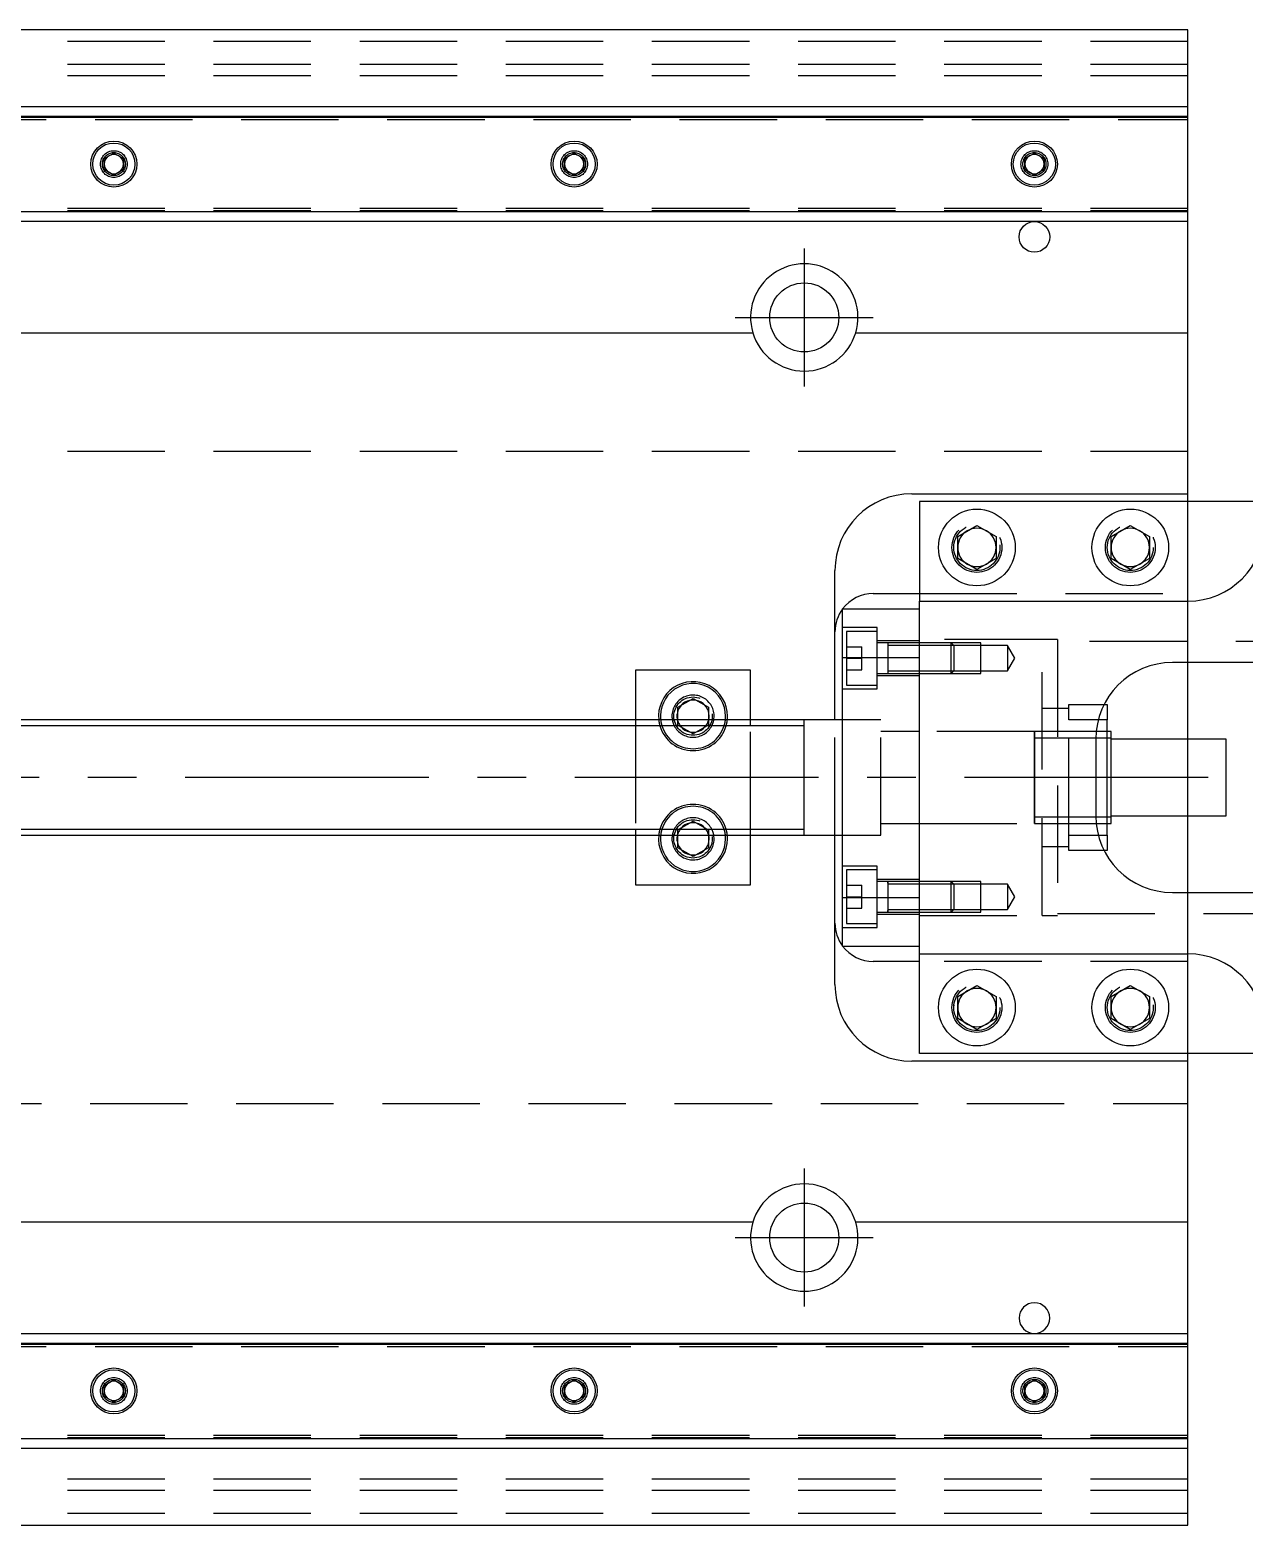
# Model space of a CAD drawing. Extents: x -14 to 711, y -263 to 102.
# Drawn here: x 309.1 to 467.3, y -97.5 to 97.5 of the extents above; entities that cross this region are included whole.
import ezdxf

# ---------------------------------------------------------------- set-up
doc = ezdxf.new("R2010")
doc.units = 0
doc.linetypes.add('CENTER', pattern=[50.8, 31.75, -6.35, 6.35, -6.35])
doc.linetypes.add('DASHED', pattern=[19.05, 12.7, -6.35])
doc.layers.get('0').update_dxf_attribs({"linetype": 'CONTINUOUS'})
doc.layers.add('CENTER', color=1, linetype='CENTER')

msp = doc.modelspace()

# ---------------------------------------------------------------- linework, layer by layer
at = {"color": 7, "linetype": 'CONTINUOUS'}
for p, q in [((460, 97.5), (305, 97.5)), ((460, 87.5), (460, 97.5)), ((305, 87.5), (460, 87.5)), ((305, 86.247728), (460, 86.247728)), ((460, 86.247728), (460, 87.5)), ((460, 73.752272), (460, 86.247728)), ((318.75, 80.721688), (320, 81.443376)), ((318.75, 79.278312), (318.75, 80.721688)), ((320, 81.443376), (321.25, 80.721688)), ((321.25, 80.721688), (321.25, 79.278312)), ((378.75, 80.721688), (380, 81.443376)), ((378.75, 79.278312), (378.75, 80.721688)), ((380, 81.443376), (381.25, 80.721688)), ((381.25, 80.721688), (381.25, 79.278312)), ((438.75, 80.721688), (440, 81.443376)), ((438.75, 79.278312), (438.75, 80.721688)), ((440, 81.443376), (441.25, 80.721688)), ((441.25, 80.721688), (441.25, 79.278312)), ((320, 78.556624), (318.75, 79.278312)), ((321.25, 79.278312), (320, 78.556624)), ((380, 78.556624), (378.75, 79.278312)), ((381.25, 79.278312), (380, 78.556624)), ((440, 78.556624), (438.75, 79.278312)), ((441.25, 79.278312), (440, 78.556624)), ((460, 73.752272), (305, 73.752272)), ((460, 72.5), (305, 72.5)), ((460, 72.5), (460, 73.752272)), ((460, 58), (460, 72.5)), ((305, 58), (403.291796, 58)), ((416.708204, 58), (460, 58)), ((460, 37), (460, 58)), ((424, 37), (460, 37)), ((425, 36), (425, 23)), ((470, 36), (425, 36)), ((460, 36), (460, 37)), ((430, 31.443376), (432.5, 32.886752)), ((430, 28.556624), (430, 31.443376)), ((432.5, 32.886752), (435, 31.443376)), ((435, 31.443376), (435, 28.556624)), ((450, 31.443376), (452.5, 32.886752)), ((450, 28.556624), (450, 31.443376)), ((452.5, 32.886752), (455, 31.443376)), ((455, 31.443376), (455, 28.556624)), ((432.5, 27.113248), (430, 28.556624)), ((435, 28.556624), (432.5, 27.113248)), ((452.5, 27.113248), (450, 28.556624)), ((455, 28.556624), (452.5, 27.113248)), ((414, 7.5), (414, 27)), ((419, 24), (425, 24)), ((415, 22), (425, 22)), ((415, 15.652476), (415, 22)), ((425, 15.652476), (425, 23)), ((425, 23), (460, 23)), ((415, 15.652476), (425, 15.652476)), ((415, -15.652476), (415, 15.652476)), ((425, -15.652476), (425, 15.652476)), ((425, -15.652476), (425, 15.652476)), ((403, 14), (388, 14)), ((388, 14), (388, 7.5)), ((403, 7.5), (403, 14)), ((483, 15), (458, 15)), ((460, 5), (460, 15)), ((393.5, 9.1547), (395.5, 10.309402)), ((395.5, 10.309402), (397.5, 9.1547)), ((393.5, 7.5), (393.5, 9.1547)), ((397.5, 9.1547), (397.5, 7.5)), ((449.069714, 9.5), (449.5, 9.5)), ((449.5, 9.5), (449.5, 7.5)), ((410, 7.5), (305, 7.5)), ((410, -7.5), (410, 7.500006)), ((415, 7.5), (410, 7.5)), ((449.5, 6), (448.050126, 6)), ((449.5, 7.5), (448.317542, 7.5)), ((449.5, -7.5), (449.5, 7.5)), ((450, 6), (449.5, 6)), ((450, -6), (450, 6)), ((448, 5), (448, -5)), ((449.5, 5.125), (448.000782, 5.125)), ((450, 5.125), (449.5, 5.125)), ((465, 5), (450, 5)), ((465, -5), (465, 5)), ((448.000782, -5.125), (449.5, -5.125)), ((449.5, -5.125), (450, -5.125)), ((450, -5), (465, -5)), ((460, -15), (460, -5)), ((305, -7.5), (410, -7.5)), ((388, -7.5), (388, -14)), ((393.5, -9.1547), (393.5, -7.5)), ((397.5, -7.5), (397.5, -9.1547)), ((403, -14), (403, -7.5)), ((410, -7.5), (415, -7.5)), ((414, -27), (414, -7.5)), ((448.050126, -6), (449.5, -6)), ((448.317542, -7.5), (449.5, -7.5)), ((449.5, -6), (450, -6)), ((449.5, -7.5), (449.5, -9.5)), ((395.5, -10.309402), (393.5, -9.1547)), ((397.5, -9.1547), (395.5, -10.309402)), ((449.5, -9.5), (449.069714, -9.5)), ((420.9, -13.556344), (420.9, -17.556354)), ((388, -14), (403, -14)), ((458, -15), (483, -15)), ((415, -15.652476), (425, -15.652476)), ((415, -22), (415, -15.652476)), ((425, -23), (425, -15.652476)), ((415, -22), (425, -22)), ((425, -23), (460, -23)), ((425, -36), (425, -23)), ((425, -24), (419, -24)), ((430, -28.556624), (432.5, -27.113248)), ((432.5, -27.113248), (435, -28.556624)), ((450, -28.556624), (452.5, -27.113248)), ((452.5, -27.113248), (455, -28.556624)), ((430, -31.443376), (430, -28.556624)), ((435, -28.556624), (435, -31.443376)), ((450, -31.443376), (450, -28.556624)), ((455, -28.556624), (455, -31.443376)), ((432.5, -32.886752), (430, -31.443376)), ((435, -31.443376), (432.5, -32.886752)), ((452.5, -32.886752), (450, -31.443376)), ((455, -31.443376), (452.5, -32.886752)), ((460, -37), (424, -37)), ((470, -36), (425, -36)), ((460, -37), (460, -36)), ((460, -58), (460, -37)), ((403.291796, -58), (305, -58)), ((460, -58), (416.708204, -58)), ((460, -72.5), (460, -58)), ((305, -72.5), (460, -72.5)), ((305, -73.752272), (460, -73.752272)), ((460, -73.752272), (460, -72.5)), ((460, -86.247728), (460, -73.752272)), ((318.75, -79.278312), (320, -78.556624)), ((318.75, -80.721688), (318.75, -79.278312)), ((320, -78.556624), (321.25, -79.278312)), ((321.25, -79.278312), (321.25, -80.721688)), ((378.75, -79.278312), (380, -78.556624)), ((378.75, -80.721688), (378.75, -79.278312)), ((380, -78.556624), (381.25, -79.278312)), ((381.25, -79.278312), (381.25, -80.721688)), ((438.75, -79.278312), (440, -78.556624)), ((438.75, -80.721688), (438.75, -79.278312)), ((440, -78.556624), (441.25, -79.278312)), ((441.25, -79.278312), (441.25, -80.721688)), ((320, -81.443376), (318.75, -80.721688)), ((321.25, -80.721688), (320, -81.443376)), ((380, -81.443376), (378.75, -80.721688)), ((381.25, -80.721688), (380, -81.443376)), ((440, -81.443376), (438.75, -80.721688)), ((441.25, -80.721688), (440, -81.443376)), ((460, -86.247728), (305, -86.247728)), ((460, -87.5), (305, -87.5)), ((460, -87.5), (460, -86.247728)), ((460, -97.5), (460, -87.5)), ((305, -97.5), (460, -97.5))]:
    msp.add_line(p, q, dxfattribs=at)
at = {"color": 3, "linetype": 'DASHED'}
for p, q in [((460, 96), (0, 96)), ((460, 93), (0, 93)), ((460, 91.5), (0, 91.5)), ((298.5, 86.1), (460, 86.1)), ((305, 86.1147), (460, 86.1147)), ((298.5, 85.8), (460, 85.8)), ((318.5, 80), (318.516134, 80.21941)), ((378.5, 80), (378.516134, 80.21941)), ((441.477374, 80.25955), (441.5, 80)), ((460, 74.2), (298.5, 74.2)), ((460, 73.9), (298.5, 73.9)), ((460, 73.8853), (305, 73.8853)), ((460, 42.5), (12.1, 42.5)), ((460, 24), (460, 36)), ((435.477798, 30.364306), (435.5, 30)), ((449.5, 30), (449.520026, 30.346056)), ((425, 24), (460, 24)), ((460, 23), (460, 24)), ((425, 15.652476), (425, 22)), ((460, 15), (460, 23)), ((419.5, 19.55635), (415, 19.55635)), ((419.5, 11.55635), (419.5, 19.55635)), ((415.5, 19.05635), (415.5, 12.05635)), ((419.5, 19.05635), (415.5, 19.05635)), ((425, 17.80635), (419.5, 17.80635)), ((420.9, 17.55635), (419.5, 17.55635)), ((420.9, 17.55635), (420.895, 17.55635)), ((420.9, 17.556354), (420.9, 13.556344)), ((420.9, 17.55635), (420.9, 17.339888)), ((420.905, 17.55635), (420.9, 17.55635)), ((425, 17.55635), (420.9, 17.55635)), ((441, 18), (425, 18)), ((429.15, 17.55635), (425, 17.55635)), ((429.150006, 17.556344), (425, 17.556344)), ((429.15, 13.55635), (429.15, 17.55635)), ((429.5, 17.20635), (429.15, 17.55635)), ((433, 17.556344), (429.150006, 17.556344)), ((433, 13.556354), (433, 17.556344)), ((441, -18), (441, 18)), ((443, 18), (441, 18)), ((443, 18), (443, -18)), ((498, 17.75), (443, 17.75)), ((415.5, 17.05635), (417.5, 17.05635)), ((417.5, 15.55635), (417.5, 17.05635)), ((420.9, 17.339888), (420.9, 13.77281)), ((425, 17.20635), (420.9, 17.20635)), ((429.5, 17.20635), (425, 17.20635)), ((429.5, 17.20635), (429.5, 13.90635)), ((433, 17.20635), (429.5, 17.20635)), ((436.5, 17.20635), (433, 17.20635)), ((436.5, 17.20635), (436.5, 13.90635)), ((437.452628, 15.55635), (436.5, 17.20635)), ((415.5, 15.55635), (417.5, 15.55635)), ((415.5, 14.05635), (417.5, 14.05635)), ((417.5, 14.05635), (417.5, 15.55635)), ((420.9, 13.90635), (425, 13.90635)), ((420.9, 13.77281), (420.9, 13.55635)), ((425, 13.90635), (429.5, 13.90635)), ((429.15, 13.55635), (429.5, 13.90635)), ((429.5, 13.90635), (433, 13.90635)), ((433, 13.90635), (436.5, 13.90635)), ((436.5, 13.90635), (437.452628, 15.55635)), ((415.5, 12.05635), (419.5, 12.05635)), ((419.5, 13.55635), (420.9, 13.55635)), ((419.5, 13.30635), (425, 13.30635)), ((420.895, 13.55635), (420.9, 13.55635)), ((420.9, 13.55635), (420.905, 13.55635)), ((420.9, 13.55635), (425, 13.55635)), ((425, 13.556354), (429.15, 13.556354)), ((425, 13.55635), (429.15, 13.55635)), ((429.15, 13.556354), (433, 13.556354)), ((415, 11.55635), (419.5, 11.55635)), ((397.983582, 8.286038), (398, 8)), ((444.5, 9), (441, 9)), ((444.5, 9.5), (449.069714, 9.5)), ((444.5, 7.5), (444.5, 9.5)), ((388, 7.5), (388, 6.75)), ((388, 6.75), (388, -6.75)), ((393.5, 6.8453), (393.5, 7.5)), ((393.665064, 6.75), (393.5, 6.8453)), ((395.5, 5.690598), (393.665064, 6.75)), ((397.334936, 6.75), (395.5, 5.690598)), ((397.5, 6.8453), (397.334936, 6.75)), ((397.5, 7.5), (397.5, 6.8453)), ((403, 6.75), (403, 7.5)), ((403, -6.75), (403, 6.75)), ((410, 7.5), (409.995, 7.5)), ((410.005, 7.5), (410, 7.5)), ((414, -7.5), (414, 7.5)), ((420, 7.5), (415, 7.5)), ((420, -7.5), (420, 7.5)), ((425, 6), (420, 6)), ((440, 6), (425, 6)), ((440, 6), (439.995, 6)), ((440, -6.000006), (440, 6.000006)), ((440, 6), (440, -6)), ((440.005, 6), (440, 6)), ((441, 6), (440, 6)), ((444.5, 6), (441, 6)), ((444.5, -7.5), (444.5, 7.5)), ((448.317542, 7.5), (444.5, 7.5)), ((448.050126, 6), (444.5, 6)), ((441, 5.125), (440, 5.125)), ((444.5, 5.125), (441, 5.125)), ((448.000782, 5.125), (444.5, 5.125)), ((460, -5), (460, 5)), ((393.665064, -6.75), (395.5, -5.690598)), ((395.5, -5.690598), (397.334936, -6.75)), ((440, -5.125), (441, -5.125)), ((441, -5.125), (444.5, -5.125)), ((444.5, -5.125), (448.000782, -5.125)), ((388, -6.75), (388, -7.5)), ((393.5, -6.8453), (393.665064, -6.75)), ((393.5, -7.5), (393.5, -6.8453)), ((397.334936, -6.75), (397.5, -6.8453)), ((397.5, -6.8453), (397.5, -7.5)), ((397.983582, -7.713962), (398, -8)), ((403, -7.5), (403, -6.75)), ((409.995, -7.5), (410, -7.5)), ((410, -7.5), (410.005, -7.5)), ((415, -7.5), (420, -7.5)), ((420, -6), (425, -6)), ((425, -6), (440, -6)), ((439.995, -6), (440, -6)), ((440, -6), (440.005, -6)), ((440, -6), (441, -6)), ((441, -6), (444.5, -6)), ((444.5, -6), (448.050126, -6)), ((444.5, -7.5), (448.317542, -7.5)), ((444.5, -9.5), (444.5, -7.5)), ((441, -9), (444.5, -9)), ((449.069714, -9.5), (444.5, -9.5)), ((419.5, -11.55635), (415, -11.55635)), ((419.5, -19.55635), (419.5, -11.55635)), ((415.5, -12.05635), (415.5, -19.05635)), ((419.5, -12.05635), (415.5, -12.05635)), ((425, -13.30635), (419.5, -13.30635)), ((420.9, -13.55635), (419.5, -13.55635)), ((420.9, -13.55635), (420.895, -13.55635)), ((420.9, -13.556344), (420.9, -17.556354)), ((420.9, -13.55635), (420.9, -13.77281)), ((420.9, -13.773058), (420.9, -13.55635)), ((425, -13.55635), (420.9, -13.55635)), ((420.905, -13.55635), (420.9, -13.55635)), ((429.15, -13.55635), (425, -13.55635)), ((429.15, -13.556352), (425, -13.556354)), ((429.15, -17.55635), (429.15, -13.55635)), ((429.5, -13.90635), (429.15, -13.55635)), ((433, -13.556354), (429.15, -13.556352)), ((433, -17.556344), (433, -13.556354)), ((415.5, -14.05635), (417.5, -14.05635)), ((415.5, -15.55635), (417.5, -15.55635)), ((417.5, -15.55635), (417.5, -14.05635)), ((417.5, -17.05635), (417.5, -15.55635)), ((420.9, -13.77281), (420.9, -17.339888)), ((425, -13.90635), (420.9, -13.90635)), ((429.5, -13.90635), (425, -13.90635)), ((429.5, -13.90635), (429.5, -17.20635)), ((433, -13.90635), (429.5, -13.90635)), ((436.5, -13.90635), (433, -13.90635)), ((436.5, -13.90635), (436.5, -17.20635)), ((437.452628, -15.55635), (436.5, -13.90635)), ((436.5, -17.20635), (437.452628, -15.55635)), ((460, -23), (460, -15)), ((415.5, -17.05635), (417.5, -17.05635)), ((420.9, -17.20635), (425, -17.20635)), ((420.9, -17.55635), (420.9, -17.339682)), ((420.9, -17.339888), (420.9, -17.55635)), ((425, -22), (425, -15.652476)), ((425, -17.20635), (429.5, -17.20635)), ((429.15, -17.55635), (429.5, -17.20635)), ((429.5, -17.20635), (433, -17.20635)), ((433, -17.20635), (436.5, -17.20635)), ((415.5, -19.05635), (419.5, -19.05635)), ((419.5, -17.55635), (420.9, -17.55635)), ((419.5, -17.80635), (425, -17.80635)), ((420.895, -17.55635), (420.9, -17.55635)), ((420.9, -17.55635), (425, -17.55635)), ((420.9, -17.55635), (420.905, -17.55635)), ((425, -17.556344), (429.15, -17.556346)), ((425, -17.55635), (429.15, -17.55635)), ((425, -18), (441, -18)), ((429.15, -17.556346), (433, -17.556344)), ((441, -18), (443, -18)), ((443, -17.75), (498, -17.75)), ((415, -19.55635), (419.5, -19.55635)), ((460, -24), (460, -23)), ((460, -24), (425, -24)), ((460, -36), (460, -24)), ((429.5, -30), (429.520026, -29.653944)), ((455.477798, -29.635694), (455.5, -30)), ((12.1, -42.5), (460, -42.5)), ((298.5, -73.9), (460, -73.9)), ((305, -73.8853), (460, -73.8853)), ((298.5, -74.2), (460, -74.2)), ((321.477374, -79.74045), (321.5, -80)), ((381.477374, -79.74045), (381.5, -80)), ((438.5, -80), (438.516134, -79.78059)), ((460, -85.8), (298.5, -85.8)), ((460, -86.1), (298.5, -86.1)), ((460, -86.1147), (305, -86.1147)), ((460, -91.5), (0, -91.5)), ((460, -93), (0, -93)), ((460, -96), (0, -96))]:
    msp.add_line(p, q, dxfattribs=at)
at = {"color": 3, "linetype": 'CONTINUOUS'}
for p, q in [((410, 6.75), (305, 6.75)), ((305, -6.75), (410, -6.75))]:
    msp.add_line(p, q, dxfattribs=at)
at = {"color": 7, "linetype": 'CONTINUOUS'}
for centre, radius in [((320, 80), 3), ((320, 80), 2.75), ((380, 80), 3), ((380, 80), 2.75), ((440, 80), 3), ((440, 80), 2.75), ((440, 70.5), 2), ((410, 60), 4.5), ((432.5, 30), 5), ((452.5, 30), 5), ((432.5, -30), 5), ((452.5, -30), 5), ((410, -60), 4.5), ((320, -80), 3), ((320, -80), 2.75), ((380, -80), 3), ((380, -80), 2.75), ((440, -80), 3), ((440, -80), 2.75)]:
    msp.add_circle(centre, radius, dxfattribs=at)
at = {"color": 3, "linetype": 'DASHED'}
for centre, radius in [((320, 80), 1.75), ((320, 80), 1.5), ((380, 80), 1.75), ((380, 80), 1.5), ((440, 80), 1.75), ((440, 80), 1.5), ((432.5, 30), 3.25), ((452.5, 30), 3.25), ((432.5, 30), 3), ((452.5, 30), 3), ((395.5, 8), 2.5), ((395.5, -8), 2.5), ((432.5, -30), 3.25), ((432.5, -30), 3), ((452.5, -30), 3.25), ((452.5, -30), 3), ((320, -80), 1.75), ((320, -80), 1.5), ((380, -80), 1.75), ((380, -80), 1.5), ((440, -80), 1.75), ((440, -80), 1.5)]:
    msp.add_circle(centre, radius, dxfattribs=at)
at = {"color": 7, "linetype": 'CONTINUOUS'}
for centre, radius, start, end in [((320, 80), 1.25, 120, 180), ((320, 80), 1.25, 180, 240), ((320, 80), 1.25, 60, 120), ((320, 80), 1.25, 0, 60), ((320, 80), 1.25, 300, 0), ((380, 80), 1.25, 120, 180), ((380, 80), 1.25, 180, 240), ((380, 80), 1.25, 60, 120), ((380, 80), 1.25, 0, 60), ((380, 80), 1.25, 300, 0), ((440, 80), 1.25, 120, 180), ((440, 80), 1.25, 180, 240), ((440, 80), 1.25, 60, 120), ((440, 80), 1.25, 0, 60), ((440, 80), 1.25, 300, 0), ((320, 80), 1.25, 240, 300), ((380, 80), 1.25, 240, 300), ((440, 80), 1.25, 240, 300), ((410, 60), 7, 343.39845, 196.60155), ((410, 60), 7, 196.60155, 343.39845), ((424, 27), 10, 90, 180), ((432.5, 30), 2.5, 120, 180), ((432.5, 30), 2.5, 60, 120), ((432.5, 30), 2.5, 0, 60), ((452.5, 30), 2.5, 120, 180), ((452.5, 30), 2.5, 60, 120), ((452.5, 30), 2.5, 0, 60), ((460, 33), 10, 270, 0), ((432.5, 30), 2.5, 180, 240), ((432.5, 30), 2.5, 300, 0), ((452.5, 30), 2.5, 180, 240), ((452.5, 30), 2.5, 300, 0), ((432.5, 30), 2.5, 240, 300), ((452.5, 30), 2.5, 240, 300), ((419, 19), 5, 90, 143.130102), ((419, 19), 5, 143.130102, 180), ((458, 5), 10, 90, 180), ((395.5, 8), 4.5, 0, 186.37937), ((395.5, 8), 4.25, 0, 186.756327), ((395.5, 8), 2.1, 102.24721, 137.75279), ((395.5, 8), 2.1, 77.75279, 102.24721), ((395.5, 8), 2.1, 42.24721, 77.75279), ((395.5, 8), 2.1, 162.24721, 180), ((395.5, 8), 2.1, 180, 193.774147), ((395.5, 8), 2.1, 137.75279, 162.24721), ((395.5, 8), 2.1, 17.75279, 42.24721), ((395.5, 8), 2.1, 346.225853, 17.75279), ((395.5, 8), 4.25, 353.243673, 0), ((395.5, 8), 4.5, 353.62063, 0), ((395.5, 8), 2.1, 193.774147, 197.75279), ((395.5, 8), 2.1, 197.75279, 216.529607), ((395.5, 8), 2.1, 216.529607, 222.24721), ((395.5, 8), 2.1, 222.24721, 257.75279), ((395.5, 8), 2.1, 257.75279, 282.24721), ((395.5, 8), 2.1, 282.24721, 317.75279), ((395.5, 8), 2.1, 317.75279, 323.470393), ((395.5, 8), 2.1, 323.470393, 342.24721), ((395.5, 8), 2.1, 342.24721, 346.225853), ((458, -5), 10, 180, 270), ((395.5, -8), 4.5, 173.62063, 0), ((395.5, -8), 4.25, 173.243673, 0), ((395.5, -8), 2.1, 166.225853, 180), ((395.5, -8), 2.1, 162.24721, 166.225853), ((395.5, -8), 2.1, 143.470393, 162.24721), ((395.5, -8), 2.1, 137.75279, 143.470393), ((395.5, -8), 2.1, 102.24721, 137.75279), ((395.5, -8), 2.1, 77.75279, 102.24721), ((395.5, -8), 2.1, 42.24721, 77.75279), ((395.5, -8), 2.1, 36.529607, 42.24721), ((395.5, -8), 2.1, 17.75279, 36.529607), ((395.5, -8), 2.1, 13.774147, 17.75279), ((395.5, -8), 2.1, 342.24721, 13.774147), ((395.5, -8), 4.25, 0, 6.756327), ((395.5, -8), 4.5, 0, 6.37937), ((395.5, -8), 2.1, 180, 197.75279), ((395.5, -8), 2.1, 197.75279, 222.24721), ((395.5, -8), 2.1, 222.24721, 257.75279), ((395.5, -8), 2.1, 282.24721, 317.75279), ((395.5, -8), 2.1, 317.75279, 342.24721), ((395.5, -8), 2.1, 257.75279, 282.24721), ((419, -19), 5, 180, 216.869898), ((419, -19), 5, 216.869898, 270), ((460, -33), 10, 0, 90), ((424, -27), 10, 180, 270), ((432.5, -30), 2.5, 120, 180), ((432.5, -30), 2.5, 60, 120), ((432.5, -30), 2.5, 0, 60), ((452.5, -30), 2.5, 120, 180), ((452.5, -30), 2.5, 60, 120), ((452.5, -30), 2.5, 0, 60), ((432.5, -30), 2.5, 180, 240), ((432.5, -30), 2.5, 300, 0), ((452.5, -30), 2.5, 180, 240), ((452.5, -30), 2.5, 300, 0), ((432.5, -30), 2.5, 240, 300), ((452.5, -30), 2.5, 240, 300), ((410, -60), 7, 16.60155, 163.39845), ((410, -60), 7, 163.39845, 16.60155), ((440, -70.5), 2, 90, 270), ((440, -70.5), 2, 270, 90), ((320, -80), 1.25, 120, 180), ((320, -80), 1.25, 60, 120), ((320, -80), 1.25, 0, 60), ((380, -80), 1.25, 120, 180), ((380, -80), 1.25, 60, 120), ((380, -80), 1.25, 0, 60), ((440, -80), 1.25, 120, 180), ((440, -80), 1.25, 60, 120), ((440, -80), 1.25, 0, 60), ((320, -80), 1.25, 180, 240), ((320, -80), 1.25, 240, 300), ((320, -80), 1.25, 300, 0), ((380, -80), 1.25, 180, 240), ((380, -80), 1.25, 240, 300), ((380, -80), 1.25, 300, 0), ((440, -80), 1.25, 180, 240), ((440, -80), 1.25, 240, 300), ((440, -80), 1.25, 300, 0)]:
    msp.add_arc(centre, radius, start, end, dxfattribs=at)
at = {"color": 3, "linetype": 'DASHED'}
for centre, radius, start, end in [((395.5, 8), 2.75, 349.524318, 180), ((395.5, 8), 2.75, 180, 190.475682), ((395.5, 8), 4.5, 186.37937, 196.12762), ((395.5, 8), 4.5, 196.12762, 343.87238), ((395.5, 8), 4.25, 186.756327, 197.104635), ((395.5, 8), 4.25, 197.104635, 342.895365), ((395.5, 8), 2.75, 190.475682, 207.035692), ((395.5, 8), 2.75, 207.035692, 332.964308), ((395.5, 8), 2.75, 332.964308, 349.524318), ((395.5, 8), 4.25, 342.895365, 353.243673), ((395.5, 8), 4.5, 343.87238, 353.62063), ((395.5, -8), 4.5, 16.12762, 163.87238), ((395.5, -8), 4.25, 17.104635, 162.895365), ((395.5, -8), 2.75, 27.035692, 152.964308), ((395.5, -8), 4.5, 163.87238, 173.62063), ((395.5, -8), 4.25, 162.895365, 173.243673), ((395.5, -8), 2.75, 180, 10.475682), ((395.5, -8), 2.75, 169.524318, 180), ((395.5, -8), 2.75, 152.964308, 169.524318), ((395.5, -8), 2.75, 10.475682, 27.035692), ((395.5, -8), 4.25, 6.756327, 17.104635), ((395.5, -8), 4.5, 6.37937, 16.12762)]:
    msp.add_arc(centre, radius, start, end, dxfattribs=at)
at = {"layer": 'CENTER', "color": 1, "linetype": 'CENTER'}
for p, q in [((410, 69), (410, 51)), ((401, 60), (419, 60)), ((513.445, 0), (-13.795, 0)), ((410, -51), (410, -69)), ((401, -60), (419, -60))]:
    msp.add_line(p, q, dxfattribs=at)

doc.saveas('drawing.dxf')
